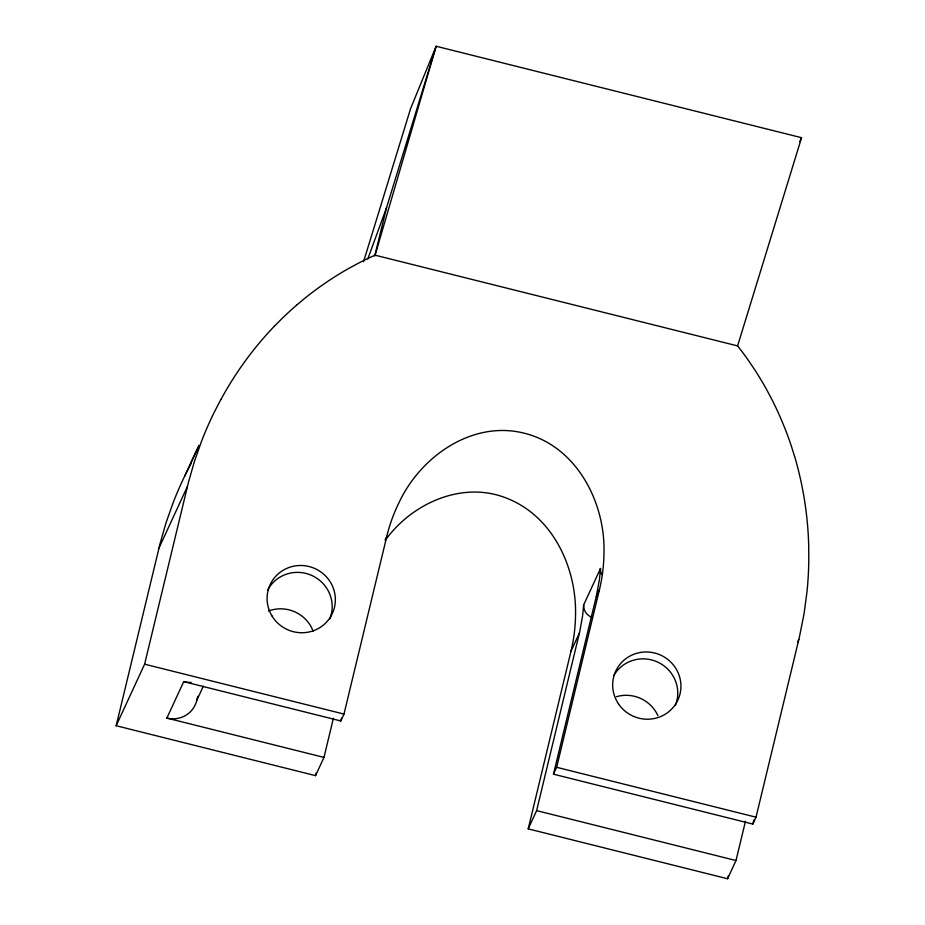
<?xml version="1.0" encoding="UTF-8"?>
<svg xmlns="http://www.w3.org/2000/svg" width="925" height="925" viewBox="0 0 925 925"><rect width="100%" height="100%" fill="white"/><g stroke="black" fill="none" stroke-linecap="round" stroke-linejoin="round"><path stroke-width="1.39" d="M601.701 574.529A12.476 12.187 24.8 0 1 600.498 568.482L583.652 604.938L582.727 614.894M600.487 568.482L599.562 578.449M582.611 615.796L579.686 631.868L536.627 810.624L528.21 828.858L727.582 878.75L736.011 860.528L745.457 821.296M599.435 579.466L596.532 595.411L553.474 774.179L752.846 824.071L756.026 817.191L799.385 637.163L804.056 613.726L806.924 592.358A371.607 362.935 24.8 0 0 808.785 561.117L808.716 546.582A356.726 348.401 24.8 0 0 794.587 456.303M333.405 718.228L323.97 757.402L315.552 775.636L116.168 725.732L160.129 543.391L166.061 522.729L173.229 502.448A371.607 362.935 24.8 0 1 185.775 473.877L191.29 463.147M116.168 725.732L144.612 664.185L188.573 481.833L194.504 461.182L201.673 440.89A371.607 362.935 24.8 0 1 214.218 412.319L220.878 399.473M323.97 757.402L166.882 718.089A24.929 24.351 24.8 0 0 196.759 700.445L197.765 696.271M374.729 255.982L386.546 207.651L436.137 46.25L801.559 137.698L737.595 345.904A317.633 310.222 24.8 0 1 749.412 361.86L755.459 370.902A324.767 317.194 24.8 0 1 766.501 389.344L771.496 398.721A332.676 324.918 24.8 0 1 780.48 417.695L784.481 427.292A340.816 332.873 24.8 0 1 791.511 446.602L794.54 456.314M315.552 775.636L316.223 772.837M166.882 718.089L183.728 681.644L340.816 720.957L341.487 718.158M340.816 720.957L343.984 714.077L386.8 536.361A168.038 164.118 24.8 0 1 398.825 503.015C420.158 456.823 472.189 419.892 524.382 433.247C576.923 446.255 605.933 503.223 603.944 554.352A168.038 164.118 24.8 0 1 599.446 589.583L556.653 767.299L553.474 774.179M528.21 828.858L571.014 651.142A168.038 164.118 24.8 0 0 575.512 615.911C576.957 568.528 553.3 516.601 507.212 498.425C462.986 480.248 411.856 503.108 385.297 540.327M727.582 878.75L728.253 875.952M752.846 824.071L753.863 819.874M296.567 305.181L304.464 298.567A332.676 324.918 24.8 0 1 321.056 285.987L329.739 280.044A324.767 317.194 24.8 0 1 347.904 268.909L357.374 263.752A317.633 310.222 24.8 0 1 375.099 255.184L436.137 46.25L410.619 108.537L363.571 261.694M367.838 258.827L386.546 207.651M184.722 476.04L198.944 445.26M191.036 462.778L198.147 447.388M158.984 548.028L187.428 486.469M196.759 700.445L203.373 686.13M385.205 539.807L386.8 536.361M799.743 141.629L801.559 137.698M571.014 651.142L579.443 632.92M596.278 596.463L599.458 589.583M797.628 642.1L798.83 639.487M274.459 326.155L281.558 318.986A340.816 332.873 24.8 0 1 296.567 305.181M375.099 255.184L737.595 345.904M144.612 664.185L343.984 714.077M556.653 767.299L756.026 817.191M536.627 810.624L736.011 860.528M220.936 399.496A356.726 348.401 24.8 0 1 274.424 326.12M591.653 617.241A12.476 12.187 24.8 0 1 583.652 604.938M191.105 682.372A24.929 24.351 24.8 0 1 183.728 681.644M267.556 590.3A34.283 33.485 24.8 0 1 312.002 575.558A34.283 33.485 24.8 0 1 329.809 618.883M616.408 696.71A34.283 33.485 24.8 0 1 657.906 715.673M268.493 611.009A34.283 33.485 24.8 0 1 313.263 631.463M613.703 675.736A34.283 33.485 24.8 0 1 658.114 662.3A34.283 33.485 24.8 0 1 675.4 705.324M618.548 703.971A34.283 33.485 24.8 0 0 677.528 700.803A34.283 33.485 24.8 0 0 644.332 652.021A34.283 33.485 24.8 0 0 618.548 703.971M271.869 615.772A34.283 33.485 24.8 0 0 331.011 616.073A34.283 33.485 24.8 0 0 300.775 565.487A34.283 33.485 24.8 0 0 271.869 615.772"/></g></svg>
